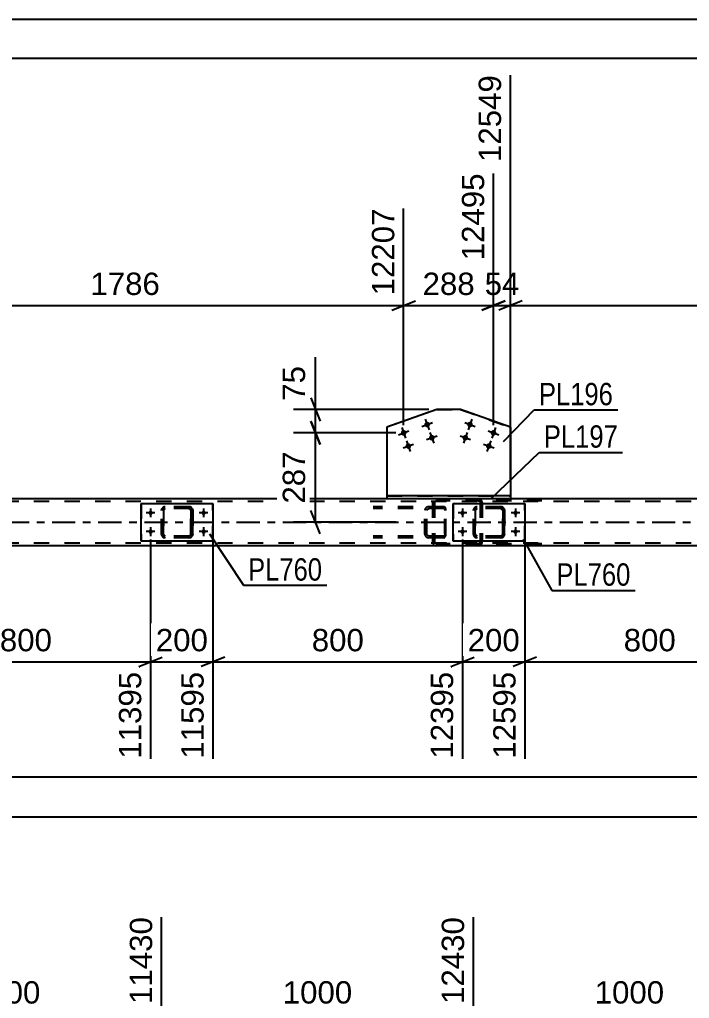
# Model space of a CAD drawing. Header units: millimetres. Extents: x -55 to 786, y -408 to 186.
# Drawn here: x 435.8 to 521.7, y 61 to 186.5 of the extents above; entities that cross this region are included whole.
import ezdxf

# ---------------------------------------------------------------- set-up
doc = ezdxf.new("R2010")
doc.units = ezdxf.units.MM
doc.linetypes.add('DXK_LINE_DOT2', pattern=[3.9198, 1.9599, -1.9599])
doc.linetypes.add('DXK_LINE_DOT3', pattern=[5.9187, 2.979, -0.9799, 0.9799, -0.9799])
doc.styles.add('Arial', font='ARIAL.TTF', dxfattribs={"height": 0.2})
doc.styles.add('Arial Narrow', font='ARIALN.TTF', dxfattribs={"height": 0.2})

# ---------------------------------------------------------------- blocks, each defined once
blk = doc.blocks.new('Unknown-318893114-1115')
at = {"color": 5, "linetype": 'Continuous'}
for p, q in [((785.92, 186.47), (-55.08, 186.47)), ((780.92, 181.47), (-50.08, 181.47))]:
    blk.add_line(p, q, dxfattribs=at)
blk = doc.blocks.new('Part-318893114-4617 - 4605')
at = {"color": 2, "linetype": 'Continuous'}
for p, q in [((451.39, 119.61), (451.39, 124.41)), ((451.39, 124.41), (451.39, 124.41)), ((451.39, 124.41), (460.59, 124.41)), ((460.59, 124.41), (460.59, 119.61)), ((451.39, 119.61), (451.39, 119.61)), ((460.59, 119.61), (451.39, 119.61))]:
    blk.add_line(p, q, dxfattribs=at)
at = {"color": 7, "linetype": 'DXK_LINE_DOT2'}
for p, q in [((451.39, 124.41), (451.39, 119.61)), ((451.39, 124.41), (451.39, 124.41)), ((460.59, 119.61), (460.59, 124.41)), ((451.39, 119.61), (451.39, 119.61))]:
    blk.add_line(p, q, dxfattribs=at)
blk = doc.blocks.new('Part-318893114-4676 - 4605')
at = {"color": 7, "linetype": 'DXK_LINE_DOT2'}
for p, q in [((453.99, 123.53), (454.03, 123.72)), ((454.03, 123.72), (453.99, 123.53)), ((453.99, 120.49), (453.99, 123.53)), ((453.99, 123.53), (453.99, 123.53)), ((453.99, 120.49), (453.99, 123.53)), ((454.23, 123.53), (454.25, 123.62)), ((454.25, 123.62), (454.23, 123.53)), ((454.23, 120.49), (454.23, 123.53)), ((454.23, 123.53), (454.23, 123.53)), ((454.23, 123.53), (454.23, 120.49)), ((454.25, 123.62), (454.3, 123.7)), ((454.3, 123.7), (454.25, 123.62)), ((454.29, 123.98), (454.47, 124.01)), ((454.47, 124.01), (454.29, 123.98)), ((454.29, 123.98), (454.29, 123.98)), ((454.3, 123.7), (454.38, 123.75)), ((454.38, 123.75), (454.3, 123.7)), ((454.38, 123.75), (454.47, 123.77)), ((454.47, 123.77), (454.38, 123.75)), ((457.51, 124.01), (454.47, 124.01)), ((457.51, 123.77), (454.47, 123.77)), ((457.51, 124.01), (457.69, 123.98)), ((457.7, 123.98), (457.51, 124.01)), ((457.51, 123.77), (457.61, 123.75)), ((457.6, 123.75), (457.51, 123.77)), ((457.6, 123.75), (457.61, 123.75)), ((457.68, 123.7), (457.6, 123.75)), ((457.61, 123.75), (457.68, 123.7)), ((457.68, 123.7), (457.74, 123.62)), ((457.73, 123.62), (457.68, 123.7)), ((457.75, 123.53), (457.73, 123.62)), ((457.74, 123.62), (457.75, 123.53)), ((457.75, 120.49), (457.75, 123.53)), ((457.75, 123.53), (457.75, 123.53)), ((457.75, 123.53), (457.75, 120.49)), ((457.95, 123.72), (457.99, 123.53)), ((457.99, 123.53), (457.96, 123.72)), ((457.99, 120.49), (457.99, 123.53)), ((457.99, 123.53), (457.99, 123.53)), ((457.99, 123.53), (457.99, 120.49)), ((453.99, 120.49), (453.99, 120.49)), ((454.03, 120.31), (453.99, 120.49)), ((453.99, 120.49), (454.03, 120.31)), ((454.23, 120.49), (454.23, 120.49)), ((454.25, 120.4), (454.23, 120.49)), ((454.23, 120.49), (454.25, 120.4)), ((454.3, 120.32), (454.25, 120.4)), ((454.25, 120.4), (454.3, 120.32)), ((454.29, 120.05), (454.29, 120.05)), ((454.47, 120.01), (454.29, 120.05)), ((454.29, 120.05), (454.47, 120.01)), ((454.38, 120.27), (454.3, 120.32)), ((454.3, 120.32), (454.38, 120.27)), ((454.47, 120.25), (454.38, 120.27)), ((454.38, 120.27), (454.47, 120.25)), ((457.51, 120.25), (454.47, 120.25)), ((457.51, 120.01), (454.47, 120.01)), ((457.61, 120.27), (457.51, 120.25)), ((457.51, 120.25), (457.6, 120.27)), ((457.69, 120.05), (457.51, 120.01)), ((457.51, 120.01), (457.7, 120.05)), ((457.6, 120.27), (457.68, 120.32)), ((457.6, 120.27), (457.61, 120.27)), ((457.68, 120.32), (457.61, 120.27)), ((457.74, 120.4), (457.68, 120.32)), ((457.68, 120.32), (457.73, 120.4)), ((457.73, 120.4), (457.75, 120.49)), ((457.75, 120.49), (457.74, 120.4)), ((457.75, 120.49), (457.75, 120.49)), ((457.99, 120.49), (457.95, 120.31)), ((457.96, 120.31), (457.99, 120.49)), ((457.99, 120.49), (457.99, 120.49))]:
    blk.add_line(p, q, dxfattribs=at)
at = {"color": 7, "linetype": 'DXK_LINE_DOT3'}
blk.add_line((456, 122.01), (455.99, 122.01), dxfattribs=at)
at = {"color": 7, "linetype": 'DXK_LINE_DOT2'}
for centre, start, end in [((454.47, 123.53), 112.5, 157.5), ((454.47, 123.53), 112.5, 157.5), ((457.51, 123.53), 22.5, 67.5), ((457.51, 123.53), 22.5, 67.5), ((454.47, 120.49), 202.5, 247.5), ((454.47, 120.49), 202.5, 247.5), ((457.51, 120.49), 292.5, 337.5), ((457.51, 120.49), 292.5, 337.5)]:
    blk.add_arc(centre, 0.48, start, end, dxfattribs=at)
blk = doc.blocks.new('Part-318893114-4629 - 4605')
at = {"color": 7, "linetype": 'DXK_LINE_DOT2'}
for p, q in [((493.98, 123.53), (494.02, 123.72)), ((493.98, 123.53), (493.99, 123.53)), ((493.98, 120.49), (493.98, 123.53)), ((494.03, 123.72), (493.99, 123.53)), ((493.99, 120.49), (493.99, 123.53)), ((494.24, 123.62), (494.22, 123.53)), ((494.23, 123.53), (494.22, 123.53)), ((494.22, 123.53), (494.22, 120.49)), ((494.23, 123.53), (494.25, 123.62)), ((494.23, 120.49), (494.23, 123.53)), ((494.29, 123.7), (494.24, 123.62)), ((494.25, 123.62), (494.3, 123.7)), ((494.28, 123.98), (494.46, 124.01)), ((494.28, 123.98), (494.29, 123.98)), ((494.47, 124.01), (494.29, 123.98)), ((494.37, 123.75), (494.29, 123.7)), ((494.3, 123.7), (494.38, 123.75)), ((494.46, 123.77), (494.37, 123.75)), ((494.38, 123.75), (494.47, 123.77)), ((497.51, 124.01), (494.46, 124.01)), ((497.51, 123.77), (494.46, 123.77)), ((497.5, 124.01), (497.69, 123.98)), ((497.6, 123.75), (497.5, 123.77)), ((497.69, 123.98), (497.51, 124.01)), ((497.51, 123.77), (497.6, 123.75)), ((497.6, 123.75), (497.6, 123.75)), ((497.6, 123.75), (497.68, 123.7)), ((497.67, 123.7), (497.6, 123.75)), ((497.73, 123.62), (497.67, 123.7)), ((497.68, 123.7), (497.73, 123.62)), ((497.73, 123.62), (497.75, 123.53)), ((497.74, 123.53), (497.73, 123.62)), ((497.75, 123.53), (497.74, 123.53)), ((497.74, 123.53), (497.74, 120.49)), ((497.75, 120.49), (497.75, 123.53)), ((497.95, 123.72), (497.98, 123.53)), ((497.99, 123.53), (497.95, 123.72)), ((497.99, 123.53), (497.98, 123.53)), ((497.98, 123.53), (497.98, 120.49)), ((497.99, 120.49), (497.99, 123.53)), ((493.99, 120.49), (493.98, 120.49)), ((494.02, 120.31), (493.98, 120.49)), ((493.99, 120.49), (494.03, 120.31)), ((494.22, 120.49), (494.23, 120.49)), ((494.22, 120.49), (494.24, 120.4)), ((494.25, 120.4), (494.23, 120.49)), ((494.24, 120.4), (494.29, 120.32)), ((494.3, 120.32), (494.25, 120.4)), ((494.28, 120.05), (494.29, 120.05)), ((494.46, 120.01), (494.28, 120.05)), ((494.29, 120.32), (494.37, 120.27)), ((494.29, 120.05), (494.47, 120.01)), ((494.38, 120.27), (494.3, 120.32)), ((494.37, 120.27), (494.46, 120.25)), ((494.47, 120.25), (494.38, 120.27)), ((497.51, 120.25), (494.46, 120.25)), ((497.51, 120.01), (494.46, 120.01)), ((497.5, 120.25), (497.6, 120.27)), ((497.69, 120.05), (497.5, 120.01)), ((497.6, 120.27), (497.51, 120.25)), ((497.51, 120.01), (497.69, 120.05)), ((497.68, 120.32), (497.6, 120.27)), ((497.6, 120.27), (497.67, 120.32)), ((497.6, 120.27), (497.6, 120.27)), ((497.67, 120.32), (497.73, 120.4)), ((497.73, 120.4), (497.68, 120.32)), ((497.75, 120.49), (497.73, 120.4)), ((497.73, 120.4), (497.74, 120.49)), ((497.74, 120.49), (497.75, 120.49)), ((497.98, 120.49), (497.95, 120.31)), ((497.95, 120.31), (497.99, 120.49)), ((497.98, 120.49), (497.99, 120.49))]:
    blk.add_line(p, q, dxfattribs=at)
at = {"color": 7, "linetype": 'DXK_LINE_DOT3'}
blk.add_line((495.99, 122.01), (495.98, 122.01), dxfattribs=at)
at = {"color": 7, "linetype": 'DXK_LINE_DOT2'}
for centre, start, end in [((494.46, 123.53), 112.5, 157.5), ((494.47, 123.53), 112.5, 157.5), ((497.5, 123.53), 22.5, 67.5), ((497.51, 123.53), 22.5, 67.5), ((494.46, 120.49), 202.5, 247.5), ((494.47, 120.49), 202.5, 247.5), ((497.5, 120.49), 292.5, 337.5), ((497.51, 120.49), 292.5, 337.5)]:
    blk.add_arc(centre, 0.48, start, end, dxfattribs=at)
blk = doc.blocks.new('Part-318893114-4926 - 4605')
at = {"color": 2, "linetype": 'Continuous'}
for p, q in [((498.73, 125.41), (482.88, 125.41)), ((482.88, 125.41), (482.88, 125.01)), ((498.73, 125.01), (482.88, 125.01)), ((498.73, 125.41), (498.73, 125.01))]:
    blk.add_line(p, q, dxfattribs=at)
blk = doc.blocks.new('Part-318893114-4748 - 4605')
at = {"color": 7, "linetype": 'DXK_LINE_DOT2'}
for p, q in [((490.19, 124.01), (481.15, 124.01)), ((490.19, 123.77), (481.15, 123.77)), ((487.81, 123.72), (487.77, 123.53)), ((487.77, 120.49), (487.77, 123.53)), ((488.02, 123.53), (488.04, 123.62)), ((488.02, 120.49), (488.02, 123.53)), ((488.04, 123.62), (488.09, 123.7)), ((488.27, 124.01), (488.08, 123.98)), ((488.09, 123.7), (488.17, 123.75)), ((488.17, 123.75), (488.27, 123.77)), ((488.74, 123.77), (488.74, 124.01)), ((490.29, 123.98), (490.19, 124.01)), ((490.19, 123.77), (490.24, 123.75)), ((490.24, 123.75), (490.29, 123.7)), ((490.38, 123.87), (490.29, 123.98)), ((490.29, 123.7), (490.32, 123.62)), ((490.32, 123.62), (490.33, 123.53)), ((490.33, 120.49), (490.33, 123.53)), ((490.44, 123.72), (490.38, 123.87)), ((490.46, 123.53), (490.44, 123.72)), ((490.46, 120.49), (490.46, 123.53)), ((490.19, 120.25), (481.15, 120.25)), ((490.19, 120.01), (481.15, 120.01)), ((487.77, 120.49), (487.81, 120.31)), ((488.04, 120.4), (488.02, 120.49)), ((488.09, 120.32), (488.04, 120.4)), ((488.08, 120.05), (488.27, 120.01)), ((488.17, 120.27), (488.09, 120.32)), ((488.27, 120.25), (488.17, 120.27)), ((488.74, 120.01), (488.74, 120.25)), ((490.24, 120.27), (490.19, 120.25)), ((490.19, 120.01), (490.29, 120.05)), ((490.29, 120.32), (490.24, 120.27)), ((490.32, 120.4), (490.29, 120.32)), ((490.29, 120.05), (490.38, 120.15)), ((490.33, 120.49), (490.32, 120.4)), ((490.38, 120.15), (490.44, 120.31)), ((490.44, 120.31), (490.46, 120.49))]:
    blk.add_line(p, q, dxfattribs=at)
for centre, start, end in [((488.26, 123.52), 111.1513, 156.1048), ((488.26, 120.51), 203.8952, 248.8487)]:
    blk.add_arc(centre, 0.492, start, end, dxfattribs=at)
blk = doc.blocks.new('Part-318893114-4762 - 4605')
at = {"color": 7, "linetype": 'DXK_LINE_DOT2'}
for p, q in [((488.77, 124.69), (488.74, 124.53)), ((488.74, 124.53), (488.74, 119.49)), ((488.77, 124.72), (488.77, 124.69)), ((488.99, 124.53), (489.01, 124.62)), ((488.99, 124.53), (488.99, 119.49)), ((489.01, 124.62), (489.07, 124.7)), ((489.25, 125.01), (489.05, 124.98)), ((489.07, 124.7), (489.15, 124.75)), ((489.15, 124.75), (489.25, 124.77)), ((502.78, 125.01), (489.25, 125.01)), ((502.78, 124.77), (489.25, 124.77)), ((494.8, 124.98), (494.61, 125.01)), ((494.61, 124.77), (494.71, 124.75)), ((494.71, 124.75), (494.79, 124.7)), ((494.79, 124.7), (494.85, 124.62)), ((494.85, 124.62), (494.86, 124.53)), ((494.86, 124.53), (494.86, 119.49)), ((495.09, 124.69), (495.08, 124.72)), ((495.12, 124.53), (495.09, 124.69)), ((495.12, 124.53), (495.12, 119.49)), ((488.74, 119.49), (488.75, 119.41)), ((488.75, 119.41), (488.77, 119.31)), ((489, 119.43), (488.99, 119.49)), ((489.01, 119.4), (489, 119.43)), ((489.07, 119.32), (489.01, 119.4)), ((489.15, 119.27), (489.07, 119.32)), ((489.25, 119.25), (489.15, 119.27)), ((502.78, 119.25), (489.25, 119.25)), ((494.71, 119.27), (494.61, 119.25)), ((494.79, 119.32), (494.71, 119.27)), ((494.85, 119.4), (494.79, 119.32)), ((494.85, 119.43), (494.86, 119.49)), ((494.85, 119.4), (494.85, 119.43)), ((495.08, 119.31), (495.1, 119.41)), ((495.1, 119.41), (495.12, 119.49)), ((489.05, 119.05), (489.25, 119.01)), ((502.78, 119.01), (489.25, 119.01)), ((494.61, 119.01), (494.8, 119.05))]:
    blk.add_line(p, q, dxfattribs=at)
for centre, start, end in [((494.63, 124.51), 24.3185, 69.2403), ((489.23, 119.51), 204.3185, 249.2403), ((494.63, 119.51), 290.7597, 335.6815)]:
    blk.add_arc(centre, 0.496, start, end, dxfattribs=at)
blk = doc.blocks.new('Bolt-318893114-4775 - 4605')
at = {"linetype": 'Continuous'}
for points in [[(493.55, 134.91), (493.63, 134.9), (493.7, 134.88), (493.76, 134.84), (493.82, 134.79), (493.86, 134.73), (493.89, 134.66), (493.91, 134.58), (493.91, 134.51), (493.89, 134.44), (493.86, 134.37), (493.82, 134.31), (493.76, 134.26), (493.7, 134.22), (493.63, 134.2), (493.55, 134.19), (493.48, 134.2), (493.4, 134.22), (493.34, 134.26), (493.28, 134.31), (493.24, 134.37), (493.21, 134.44), (493.19, 134.51), (493.19, 134.58), (493.21, 134.66), (493.24, 134.73), (493.28, 134.79), (493.34, 134.84), (493.4, 134.88), (493.48, 134.9)], [(492.95, 133.21), (493.02, 133.2), (493.1, 133.18), (493.16, 133.14), (493.22, 133.09), (493.26, 133.03), (493.29, 132.96), (493.31, 132.89), (493.31, 132.81), (493.29, 132.74), (493.26, 132.67), (493.22, 132.61), (493.16, 132.56), (493.1, 132.52), (493.02, 132.5), (492.95, 132.49), (492.87, 132.5), (492.8, 132.52), (492.74, 132.56), (492.68, 132.61), (492.64, 132.67), (492.61, 132.74), (492.59, 132.81), (492.59, 132.89), (492.61, 132.96), (492.64, 133.03), (492.68, 133.09), (492.74, 133.14), (492.8, 133.18), (492.87, 133.2)], [(496.57, 133.84), (496.64, 133.83), (496.71, 133.81), (496.78, 133.77), (496.83, 133.72), (496.88, 133.66), (496.91, 133.59), (496.92, 133.51), (496.92, 133.44), (496.91, 133.37), (496.88, 133.3), (496.83, 133.24), (496.78, 133.19), (496.71, 133.15), (496.64, 133.13), (496.57, 133.12), (496.49, 133.13), (496.42, 133.15), (496.36, 133.19), (496.3, 133.24), (496.26, 133.3), (496.22, 133.37), (496.21, 133.44), (496.21, 133.51), (496.22, 133.59), (496.26, 133.66), (496.3, 133.72), (496.36, 133.77), (496.42, 133.81), (496.49, 133.83)], [(495.97, 132.14), (496.04, 132.13), (496.11, 132.11), (496.18, 132.07), (496.23, 132.02), (496.28, 131.96), (496.31, 131.89), (496.32, 131.82), (496.32, 131.74), (496.31, 131.67), (496.28, 131.6), (496.23, 131.54), (496.18, 131.49), (496.11, 131.45), (496.04, 131.43), (495.97, 131.42), (495.89, 131.43), (495.82, 131.45), (495.75, 131.49), (495.7, 131.54), (495.65, 131.6), (495.62, 131.67), (495.61, 131.74), (495.61, 131.82), (495.62, 131.89), (495.65, 131.96), (495.7, 132.02), (495.75, 132.07), (495.82, 132.11), (495.89, 132.13)]]:
    blk.add_hatch(color=1, dxfattribs=at).paths.add_polyline_path(points)
at = {"color": 1, "linetype": 'Continuous'}
for p, q in [((492.87, 134.79), (494.23, 134.31)), ((493.79, 135.23), (493.31, 133.87)), ((492.27, 133.09), (493.63, 132.61)), ((493.19, 133.53), (492.71, 132.17)), ((495.89, 133.72), (497.25, 133.24)), ((496.81, 134.16), (496.33, 132.8)), ((495.29, 132.02), (496.64, 131.54)), ((496.21, 132.46), (495.72, 131.1))]:
    blk.add_line(p, q, dxfattribs=at)
blk = doc.blocks.new('Bolt-318893114-4776 - 4605')
at = {"linetype": 'Continuous'}
for points in [[(492.31, 123.21), (492.32, 123.27), (492.33, 123.33), (492.36, 123.38), (492.4, 123.42), (492.45, 123.46), (492.5, 123.48), (492.56, 123.49), (492.62, 123.49), (492.68, 123.48), (492.73, 123.46), (492.78, 123.42), (492.82, 123.38), (492.84, 123.33), (492.86, 123.27), (492.87, 123.21), (492.86, 123.15), (492.84, 123.1), (492.82, 123.05), (492.78, 123), (492.73, 122.97), (492.68, 122.95), (492.62, 122.93), (492.56, 122.93), (492.5, 122.95), (492.45, 122.97), (492.4, 123), (492.36, 123.05), (492.33, 123.1), (492.32, 123.15)], [(499.11, 123.21), (499.12, 123.27), (499.13, 123.33), (499.16, 123.38), (499.2, 123.42), (499.25, 123.46), (499.3, 123.48), (499.36, 123.49), (499.42, 123.49), (499.48, 123.48), (499.53, 123.46), (499.58, 123.42), (499.62, 123.38), (499.64, 123.33), (499.66, 123.27), (499.67, 123.21), (499.66, 123.15), (499.64, 123.1), (499.62, 123.05), (499.58, 123), (499.53, 122.97), (499.48, 122.95), (499.42, 122.93), (499.36, 122.93), (499.3, 122.95), (499.25, 122.97), (499.2, 123), (499.16, 123.05), (499.13, 123.1), (499.12, 123.15)], [(492.31, 120.81), (492.32, 120.87), (492.33, 120.93), (492.36, 120.98), (492.4, 121.02), (492.45, 121.06), (492.5, 121.08), (492.56, 121.09), (492.62, 121.09), (492.68, 121.08), (492.73, 121.06), (492.78, 121.02), (492.82, 120.98), (492.84, 120.93), (492.86, 120.87), (492.87, 120.81), (492.86, 120.75), (492.84, 120.7), (492.82, 120.65), (492.78, 120.6), (492.73, 120.57), (492.68, 120.55), (492.62, 120.53), (492.56, 120.53), (492.5, 120.55), (492.45, 120.57), (492.4, 120.6), (492.36, 120.65), (492.33, 120.7), (492.32, 120.75)], [(499.11, 120.81), (499.12, 120.87), (499.13, 120.93), (499.16, 120.98), (499.2, 121.02), (499.25, 121.06), (499.3, 121.08), (499.36, 121.09), (499.42, 121.09), (499.48, 121.08), (499.53, 121.06), (499.58, 121.02), (499.62, 120.98), (499.64, 120.93), (499.66, 120.87), (499.67, 120.81), (499.66, 120.75), (499.64, 120.7), (499.62, 120.65), (499.58, 120.6), (499.53, 120.57), (499.48, 120.55), (499.42, 120.53), (499.36, 120.53), (499.3, 120.55), (499.25, 120.57), (499.2, 120.6), (499.16, 120.65), (499.13, 120.7), (499.12, 120.75)]]:
    blk.add_hatch(color=1, dxfattribs=at).paths.add_polyline_path(points)
at = {"color": 1, "linetype": 'Continuous'}
for p, q in [((493.15, 123.21), (492.03, 123.21)), ((492.59, 123.77), (492.59, 122.65)), ((499.95, 123.21), (498.83, 123.21)), ((499.39, 123.77), (499.39, 122.65)), ((493.15, 120.81), (492.03, 120.81)), ((492.59, 121.37), (492.59, 120.25)), ((499.95, 120.81), (498.83, 120.81)), ((499.39, 121.37), (499.39, 120.25))]:
    blk.add_line(p, q, dxfattribs=at)
blk = doc.blocks.new('Bolt-318893114-4777 - 4605')
at = {"linetype": 'Continuous'}
for points in [[(488.28, 134.27), (488.22, 134.23), (488.15, 134.2), (488.08, 134.19), (488, 134.19), (487.93, 134.21), (487.86, 134.25), (487.8, 134.29), (487.76, 134.35), (487.72, 134.42), (487.7, 134.49), (487.7, 134.57), (487.71, 134.64), (487.74, 134.71), (487.78, 134.77), (487.83, 134.83), (487.89, 134.87), (487.96, 134.89), (488.04, 134.91), (488.11, 134.9), (488.19, 134.88), (488.25, 134.85), (488.31, 134.8), (488.36, 134.74), (488.39, 134.68), (488.41, 134.6), (488.42, 134.53), (488.41, 134.45), (488.38, 134.38), (488.34, 134.32)], [(485.27, 133.2), (485.21, 133.16), (485.13, 133.13), (485.06, 133.12), (484.99, 133.12), (484.91, 133.14), (484.85, 133.18), (484.79, 133.22), (484.74, 133.28), (484.71, 133.35), (484.69, 133.42), (484.68, 133.5), (484.69, 133.57), (484.72, 133.64), (484.76, 133.7), (484.81, 133.76), (484.88, 133.8), (484.95, 133.83), (485.02, 133.84), (485.1, 133.83), (485.17, 133.81), (485.24, 133.78), (485.3, 133.73), (485.34, 133.67), (485.38, 133.61), (485.4, 133.53), (485.4, 133.46), (485.39, 133.38), (485.36, 133.31), (485.32, 133.25)], [(488.89, 132.57), (488.82, 132.53), (488.75, 132.5), (488.68, 132.49), (488.6, 132.5), (488.53, 132.51), (488.46, 132.55), (488.4, 132.6), (488.36, 132.65), (488.32, 132.72), (488.3, 132.79), (488.3, 132.87), (488.31, 132.94), (488.34, 133.01), (488.38, 133.08), (488.43, 133.13), (488.5, 133.17), (488.57, 133.2), (488.64, 133.21), (488.71, 133.21), (488.79, 133.19), (488.85, 133.15), (488.91, 133.11), (488.96, 133.05), (488.99, 132.98), (489.01, 132.91), (489.02, 132.83), (489.01, 132.76), (488.98, 132.69), (488.94, 132.62)], [(485.87, 131.5), (485.81, 131.46), (485.74, 131.43), (485.66, 131.42), (485.59, 131.43), (485.51, 131.44), (485.45, 131.48), (485.39, 131.53), (485.34, 131.58), (485.31, 131.65), (485.29, 131.72), (485.28, 131.8), (485.3, 131.87), (485.32, 131.94), (485.36, 132.01), (485.42, 132.06), (485.48, 132.1), (485.55, 132.13), (485.62, 132.14), (485.7, 132.14), (485.77, 132.12), (485.84, 132.08), (485.9, 132.04), (485.94, 131.98), (485.98, 131.91), (486, 131.84), (486, 131.76), (485.99, 131.69), (485.96, 131.62), (485.92, 131.55)]]:
    blk.add_hatch(color=1, dxfattribs=at).paths.add_polyline_path(points)
at = {"color": 1, "linetype": 'Continuous'}
for p, q in [((487.38, 134.31), (488.74, 134.79)), ((487.82, 135.23), (488.3, 133.87)), ((484.36, 133.24), (485.72, 133.72)), ((484.8, 134.16), (485.28, 132.8)), ((487.98, 132.61), (489.34, 133.09)), ((488.42, 133.53), (488.9, 132.17)), ((484.96, 131.54), (486.32, 132.02)), ((485.4, 132.46), (485.88, 131.1))]:
    blk.add_line(p, q, dxfattribs=at)
blk = doc.blocks.new('Part-318893114-4782 - 4605')
at = {"color": 2, "linetype": 'Continuous'}
for p, q in [((491.39, 119.61), (491.39, 124.41)), ((491.39, 124.41), (491.39, 124.41)), ((491.39, 124.41), (500.59, 124.41)), ((500.59, 124.41), (500.59, 119.61)), ((491.39, 119.61), (491.39, 119.61)), ((500.59, 119.61), (491.39, 119.61))]:
    blk.add_line(p, q, dxfattribs=at)
at = {"color": 7, "linetype": 'DXK_LINE_DOT2'}
for p, q in [((491.39, 124.41), (491.39, 119.61)), ((491.39, 124.41), (491.39, 124.41)), ((500.59, 119.61), (500.59, 124.41)), ((491.39, 119.61), (491.39, 119.61))]:
    blk.add_line(p, q, dxfattribs=at)
blk = doc.blocks.new('Bolt-318893114-4805 - 4605')
at = {"linetype": 'Continuous'}
for points in [[(452.31, 123.21), (452.32, 123.27), (452.34, 123.33), (452.37, 123.38), (452.41, 123.42), (452.45, 123.46), (452.51, 123.48), (452.57, 123.49), (452.62, 123.49), (452.68, 123.48), (452.73, 123.46), (452.78, 123.42), (452.82, 123.38), (452.85, 123.33), (452.87, 123.27), (452.87, 123.21), (452.87, 123.15), (452.85, 123.1), (452.82, 123.05), (452.78, 123), (452.73, 122.97), (452.68, 122.95), (452.62, 122.93), (452.57, 122.93), (452.51, 122.95), (452.45, 122.97), (452.41, 123), (452.37, 123.05), (452.34, 123.1), (452.32, 123.15)], [(459.11, 123.21), (459.12, 123.27), (459.14, 123.33), (459.17, 123.38), (459.21, 123.42), (459.25, 123.46), (459.31, 123.48), (459.37, 123.49), (459.42, 123.49), (459.48, 123.48), (459.53, 123.46), (459.58, 123.42), (459.62, 123.38), (459.65, 123.33), (459.67, 123.27), (459.67, 123.21), (459.67, 123.15), (459.65, 123.1), (459.62, 123.05), (459.58, 123), (459.53, 122.97), (459.48, 122.95), (459.42, 122.93), (459.37, 122.93), (459.31, 122.95), (459.25, 122.97), (459.21, 123), (459.17, 123.05), (459.14, 123.1), (459.12, 123.15)], [(452.31, 120.81), (452.32, 120.87), (452.34, 120.93), (452.37, 120.98), (452.41, 121.02), (452.45, 121.06), (452.51, 121.08), (452.57, 121.09), (452.62, 121.09), (452.68, 121.08), (452.73, 121.06), (452.78, 121.02), (452.82, 120.98), (452.85, 120.93), (452.87, 120.87), (452.87, 120.81), (452.87, 120.75), (452.85, 120.7), (452.82, 120.65), (452.78, 120.6), (452.73, 120.57), (452.68, 120.55), (452.62, 120.53), (452.57, 120.53), (452.51, 120.55), (452.45, 120.57), (452.41, 120.6), (452.37, 120.65), (452.34, 120.7), (452.32, 120.75)], [(459.11, 120.81), (459.12, 120.87), (459.14, 120.93), (459.17, 120.98), (459.21, 121.02), (459.25, 121.06), (459.31, 121.08), (459.37, 121.09), (459.42, 121.09), (459.48, 121.08), (459.53, 121.06), (459.58, 121.02), (459.62, 120.98), (459.65, 120.93), (459.67, 120.87), (459.67, 120.81), (459.67, 120.75), (459.65, 120.7), (459.62, 120.65), (459.58, 120.6), (459.53, 120.57), (459.48, 120.55), (459.42, 120.53), (459.37, 120.53), (459.31, 120.55), (459.25, 120.57), (459.21, 120.6), (459.17, 120.65), (459.14, 120.7), (459.12, 120.75)]]:
    blk.add_hatch(color=1, dxfattribs=at).paths.add_polyline_path(points)
at = {"color": 1, "linetype": 'Continuous'}
for p, q in [((453.15, 123.21), (452.03, 123.21)), ((452.59, 123.77), (452.59, 122.65)), ((459.95, 123.21), (458.83, 123.21)), ((459.39, 123.77), (459.39, 122.65)), ((453.15, 120.81), (452.03, 120.81)), ((452.59, 121.37), (452.59, 120.25)), ((459.95, 120.81), (458.83, 120.81)), ((459.39, 121.37), (459.39, 120.25))]:
    blk.add_line(p, q, dxfattribs=at)
blk = doc.blocks.new('Part-318893114-4844 - 4605')
at = {"color": 7, "linetype": 'DXK_LINE_DOT2'}
for p, q in [((702.22, 124.69), (43.4, 124.69)), ((498.73, 125.01), (482.88, 125.01)), ((702.22, 119.33), (43.4, 119.33))]:
    blk.add_line(p, q, dxfattribs=at)
at = {"color": 2, "linetype": 'Continuous'}
for p, q in [((482.88, 125.01), (413.6, 125.01)), ((567.13, 125.01), (498.73, 125.01)), ((698.22, 119.01), (43.4, 119.01))]:
    blk.add_line(p, q, dxfattribs=at)
at = {"color": 7, "linetype": 'DXK_LINE_DOT3'}
blk.add_line((43.4, 122.01), (702.22, 122.01), dxfattribs=at)
blk = doc.blocks.new('Part-318893114-4931 - 4605')
at = {"color": 2, "linetype": 'Continuous'}
for p, q in [((489.29, 136.47), (482.88, 134.2)), ((492.32, 136.47), (489.29, 136.47)), ((489.29, 136.47), (489.29, 136.47)), ((498.73, 134.2), (492.32, 136.47)), ((492.32, 136.47), (492.32, 136.47)), ((482.88, 134.2), (482.88, 125.41)), ((498.73, 134.2), (498.73, 125.41))]:
    blk.add_line(p, q, dxfattribs=at)
at = {"color": 7, "linetype": 'DXK_LINE_DOT2'}
for p, q in [((489.29, 136.47), (482.88, 134.2)), ((489.29, 136.47), (492.32, 136.47)), ((492.32, 136.47), (498.73, 134.2)), ((482.88, 125.41), (498.73, 125.41)), ((482.88, 125.41), (498.73, 125.41))]:
    blk.add_line(p, q, dxfattribs=at)
blk = doc.blocks.new('StraightDimension-318893114-4480 - 2647')
at = {"color": 7, "linetype": 'Continuous'}
for p, q in [((493.99, 15.44), (493.99, 71.37)), ((533.99, 15.44), (533.99, 71.37)), ((495.49, 59.55), (492.49, 58.35)), ((532.49, 58.35), (535.49, 59.55)), ((493.99, 58.95), (533.99, 58.95))]:
    blk.add_line(p, q, dxfattribs=at)
at = {"color": 0}
blk.add_wipeout([(519.04, 59.7), (519.04, 63.9), (508.94, 63.9), (508.94, 59.7)], dxfattribs=at)
at = {"color": 3, "style": 'Arial'}
blk.add_text('1000', height=2.865, dxfattribs=at).set_placement((509.54, 60.3))
at = {"color": 0, "linetype": 'Continuous'}
blk.add_wipeout([(533.39, 71.97), (529.19, 71.97), (529.19, 59.65), (533.39, 59.65)], dxfattribs=at)
at = {"color": 3, "linetype": 'Continuous', "style": 'Arial'}
blk.add_text('13430', height=2.865, rotation=90.0002, dxfattribs=at).set_placement((532.79, 60.25))
blk = doc.blocks.new('StraightDimension-318893114-4460 - 2647')
at = {"color": 7, "linetype": 'Continuous'}
for p, q in [((413.99, 15.44), (413.99, 71.37)), ((453.99, 15.44), (453.99, 71.37)), ((415.49, 59.55), (412.49, 58.35)), ((452.49, 58.35), (455.49, 59.55)), ((413.99, 58.95), (453.99, 58.95))]:
    blk.add_line(p, q, dxfattribs=at)
at = {"color": 0}
blk.add_wipeout([(439.04, 59.7), (439.04, 63.9), (428.95, 63.9), (428.95, 59.7)], dxfattribs=at)
at = {"color": 3, "style": 'Arial'}
blk.add_text('1000', height=2.865, dxfattribs=at).set_placement((429.55, 60.3))
at = {"color": 0, "linetype": 'Continuous'}
blk.add_wipeout([(453.39, 71.97), (449.19, 71.97), (449.19, 59.65), (453.39, 59.65)], dxfattribs=at)
at = {"color": 3, "linetype": 'Continuous', "style": 'Arial'}
blk.add_text('11430', height=2.865, rotation=90.0002, dxfattribs=at).set_placement((452.79, 60.25))
blk = doc.blocks.new('StraightDimension-318893114-4470 - 2647')
at = {"color": 7, "linetype": 'Continuous'}
for p, q in [((453.99, 15.44), (453.99, 71.37)), ((493.99, 15.44), (493.99, 71.37)), ((455.49, 59.55), (452.49, 58.35)), ((492.49, 58.35), (495.49, 59.55)), ((453.99, 58.95), (493.99, 58.95))]:
    blk.add_line(p, q, dxfattribs=at)
at = {"color": 0}
blk.add_wipeout([(479.04, 59.7), (479.04, 63.9), (468.94, 63.9), (468.94, 59.7)], dxfattribs=at)
at = {"color": 3, "style": 'Arial'}
blk.add_text('1000', height=2.865, dxfattribs=at).set_placement((469.54, 60.3))
at = {"color": 0, "linetype": 'Continuous'}
blk.add_wipeout([(493.39, 71.97), (489.19, 71.97), (489.19, 59.65), (493.39, 59.65)], dxfattribs=at)
at = {"color": 3, "linetype": 'Continuous', "style": 'Arial'}
blk.add_text('12430', height=2.865, rotation=90.0002, dxfattribs=at).set_placement((492.79, 60.25))
blk = doc.blocks.new('StraightDimension-318893114-5790 - 4605')
at = {"color": 7, "linetype": 'Continuous'}
for p, q in [((413.6, 128.04), (413.6, 179.33)), ((485.04, 134.48), (485.04, 162.23)), ((415.1, 150.41), (412.1, 149.21)), ((413.6, 149.81), (485.04, 149.81)), ((483.54, 149.21), (486.54, 150.41))]:
    blk.add_line(p, q, dxfattribs=at)
at = {"color": 0}
blk.add_wipeout([(454.37, 150.56), (454.37, 154.76), (444.27, 154.76), (444.27, 150.56)], dxfattribs=at)
at = {"color": 3, "style": 'Arial'}
blk.add_text('1786', height=2.865, dxfattribs=at).set_placement((444.87, 151.16))
at = {"color": 0, "linetype": 'Continuous'}
blk.add_wipeout([(484.44, 162.83), (480.24, 162.83), (480.24, 150.51), (484.44, 150.51)], dxfattribs=at)
at = {"color": 3, "linetype": 'Continuous', "style": 'Arial'}
blk.add_text('12207', height=2.865, rotation=90.0002, dxfattribs=at).set_placement((483.84, 151.11))
blk = doc.blocks.new('StraightDimension-318893114-5448 - 4605')
at = {"color": 7, "linetype": 'Continuous'}
blk.add_line((10.68, 84.26), (703.02, 84.26), dxfattribs=at)
blk = doc.blocks.new('StraightDimension-318893114-5861 - 4605')
at = {"color": 7, "linetype": 'Continuous'}
for p, q in [((498.73, 127.38), (498.73, 179.33)), ((496.57, 134.48), (496.57, 166.73)), ((495.07, 149.21), (498.07, 150.41)), ((496.57, 149.81), (498.73, 149.81)), ((500.23, 150.41), (497.23, 149.21))]:
    blk.add_line(p, q, dxfattribs=at)
at = {"color": 0, "linetype": 'Continuous'}
blk.add_wipeout([(498.13, 179.93), (493.93, 179.93), (493.93, 167.61), (498.13, 167.61)], dxfattribs=at)
at = {"color": 0}
blk.add_wipeout([(500.47, 150.56), (500.47, 154.76), (494.83, 154.76), (494.83, 150.56)], dxfattribs=at)
at = {"color": 3, "linetype": 'Continuous', "style": 'Arial'}
blk.add_text('12549', height=2.865, rotation=90.0002, dxfattribs=at).set_placement((497.53, 168.21))
at = {"color": 3, "style": 'Arial'}
blk.add_text('54', height=2.865, dxfattribs=at).set_placement((495.43, 151.16))
blk = doc.blocks.new('StraightDimension-318893114-5852 - 4605')
at = {"color": 7, "linetype": 'Continuous'}
for p, q in [((498.73, 127.38), (498.73, 179.33)), ((569.3, 136.96), (569.3, 162.23)), ((500.23, 150.41), (497.23, 149.21)), ((498.73, 149.81), (569.3, 149.81)), ((567.8, 149.21), (570.8, 150.41))]:
    blk.add_line(p, q, dxfattribs=at)
at = {"color": 0}
blk.add_wipeout([(539.06, 150.56), (539.06, 154.76), (528.97, 154.76), (528.97, 150.56)], dxfattribs=at)
at = {"color": 3, "style": 'Arial'}
blk.add_text('1764', height=2.865, dxfattribs=at).set_placement((529.57, 151.16))
at = {"color": 0, "linetype": 'Continuous'}
blk.add_wipeout([(568.7, 162.83), (564.5, 162.83), (564.5, 150.51), (568.7, 150.51)], dxfattribs=at)
at = {"color": 3, "linetype": 'Continuous', "style": 'Arial'}
blk.add_text('14313', height=2.865, rotation=90.0002, dxfattribs=at).set_placement((568.1, 151.11))
blk = doc.blocks.new('StraightDimension-318893114-5799 - 4605')
at = {"color": 7, "linetype": 'Continuous'}
for p, q in [((496.57, 134.48), (496.57, 166.73)), ((485.04, 134.48), (485.04, 162.23)), ((483.54, 149.21), (486.54, 150.41)), ((485.04, 149.81), (496.57, 149.81)), ((498.07, 150.41), (495.07, 149.21))]:
    blk.add_line(p, q, dxfattribs=at)
at = {"color": 0}
blk.add_wipeout([(494.74, 150.56), (494.74, 154.76), (486.87, 154.76), (486.87, 150.56)], dxfattribs=at)
at = {"color": 3, "style": 'Arial'}
blk.add_text('288', height=2.865, dxfattribs=at).set_placement((487.47, 151.16))
at = {"color": 0, "linetype": 'Continuous'}
blk.add_wipeout([(495.97, 167.33), (491.77, 167.33), (491.77, 155.01), (495.97, 155.01)], dxfattribs=at)
at = {"color": 3, "linetype": 'Continuous', "style": 'Arial'}
blk.add_text('12495', height=2.865, rotation=90.0002, dxfattribs=at).set_placement((495.37, 155.61))
blk = doc.blocks.new('StraightDimension-318893114-5362 - 4605')
at = {"color": 7, "linetype": 'Continuous'}
for p, q in [((473.75, 136.47), (473.75, 143.17)), ((473.75, 136.47), (473.75, 143.17)), ((473.15, 137.97), (474.35, 134.97)), ((488.29, 136.47), (470.9, 136.47)), ((473.75, 133.48), (473.75, 136.47)), ((474.35, 131.98), (473.15, 134.98)), ((484.04, 133.48), (470.9, 133.48))]:
    blk.add_line(p, q, dxfattribs=at)
at = {"color": 0}
blk.add_wipeout([(473, 142.64), (468.8, 142.64), (468.8, 136.99), (473, 136.99)], dxfattribs=at)
at = {"color": 3, "style": 'Arial'}
blk.add_text('75', height=2.865, rotation=90.0002, dxfattribs=at).set_placement((472.4, 137.59))
blk = doc.blocks.new('StraightDimension-318893114-5166 - 4605')
at = {"color": 7, "linetype": 'Continuous'}
for p, q in [((420.59, 119.81), (420.59, 91.7)), ((452.59, 119.81), (452.59, 91.7)), ((422.09, 104.72), (419.09, 103.52)), ((451.09, 103.52), (454.09, 104.72)), ((420.59, 104.12), (452.59, 104.12))]:
    blk.add_line(p, q, dxfattribs=at)
at = {"color": 0}
blk.add_wipeout([(440.53, 104.87), (440.53, 109.07), (432.66, 109.07), (432.66, 104.87)], dxfattribs=at)
at = {"color": 3, "style": 'Arial'}
blk.add_text('800', height=2.865, dxfattribs=at).set_placement((433.26, 105.47))
at = {"color": 0, "linetype": 'Continuous'}
blk.add_wipeout([(451.99, 103.42), (447.79, 103.42), (447.79, 91.1), (451.99, 91.1)], dxfattribs=at)
at = {"color": 3, "linetype": 'Continuous', "style": 'Arial'}
blk.add_text('11395', height=2.865, rotation=90.0002, dxfattribs=at).set_placement((451.39, 91.7))
blk = doc.blocks.new('StraightDimension-318893114-5175 - 4605')
at = {"color": 7, "linetype": 'Continuous'}
for p, q in [((452.59, 119.81), (452.59, 91.7)), ((460.59, 119.81), (460.59, 91.7)), ((451.09, 103.52), (454.09, 104.72)), ((462.09, 104.72), (459.09, 103.52)), ((452.59, 104.12), (460.59, 104.12))]:
    blk.add_line(p, q, dxfattribs=at)
at = {"color": 0}
blk.add_wipeout([(460.53, 104.87), (460.53, 109.07), (452.66, 109.07), (452.66, 104.87)], dxfattribs=at)
at = {"color": 0, "linetype": 'Continuous'}
blk.add_wipeout([(459.99, 103.42), (455.79, 103.42), (455.79, 91.1), (459.99, 91.1)], dxfattribs=at)
at = {"color": 3, "style": 'Arial'}
blk.add_text('200', height=2.865, dxfattribs=at).set_placement((453.26, 105.47))
at = {"color": 3, "linetype": 'Continuous', "style": 'Arial'}
blk.add_text('11595', height=2.865, rotation=90.0002, dxfattribs=at).set_placement((459.39, 91.7))
blk = doc.blocks.new('StraightDimension-318893114-5184 - 4605')
at = {"color": 7, "linetype": 'Continuous'}
for p, q in [((460.59, 119.81), (460.59, 91.7)), ((492.59, 119.81), (492.59, 91.7)), ((462.09, 104.72), (459.09, 103.52)), ((491.09, 103.52), (494.09, 104.72)), ((460.59, 104.12), (492.59, 104.12))]:
    blk.add_line(p, q, dxfattribs=at)
at = {"color": 0}
blk.add_wipeout([(480.53, 104.87), (480.53, 109.07), (472.66, 109.07), (472.66, 104.87)], dxfattribs=at)
at = {"color": 3, "style": 'Arial'}
blk.add_text('800', height=2.865, dxfattribs=at).set_placement((473.26, 105.47))
at = {"color": 0, "linetype": 'Continuous'}
blk.add_wipeout([(491.99, 103.42), (487.79, 103.42), (487.79, 91.1), (491.99, 91.1)], dxfattribs=at)
at = {"color": 3, "linetype": 'Continuous', "style": 'Arial'}
blk.add_text('12395', height=2.865, rotation=90.0002, dxfattribs=at).set_placement((491.39, 91.7))
blk = doc.blocks.new('StraightDimension-318893114-5193 - 4605')
at = {"color": 7, "linetype": 'Continuous'}
for p, q in [((492.59, 119.81), (492.59, 91.7)), ((500.59, 120.14), (500.59, 91.7)), ((491.09, 103.52), (494.09, 104.72)), ((502.09, 104.72), (499.09, 103.52)), ((492.59, 104.12), (500.59, 104.12))]:
    blk.add_line(p, q, dxfattribs=at)
at = {"color": 0}
blk.add_wipeout([(500.52, 104.87), (500.52, 109.07), (492.65, 109.07), (492.65, 104.87)], dxfattribs=at)
at = {"color": 0, "linetype": 'Continuous'}
blk.add_wipeout([(499.99, 103.42), (495.79, 103.42), (495.79, 91.1), (499.99, 91.1)], dxfattribs=at)
at = {"color": 3, "style": 'Arial'}
blk.add_text('200', height=2.865, dxfattribs=at).set_placement((493.25, 105.47))
at = {"color": 3, "linetype": 'Continuous', "style": 'Arial'}
blk.add_text('12595', height=2.865, rotation=90.0002, dxfattribs=at).set_placement((499.39, 91.7))
blk = doc.blocks.new('StraightDimension-318893114-5202 - 4605')
at = {"color": 7, "linetype": 'Continuous'}
for p, q in [((500.59, 120.14), (500.59, 91.7)), ((532.59, 119.81), (532.59, 91.7)), ((502.09, 104.72), (499.09, 103.52)), ((531.09, 103.52), (534.09, 104.72)), ((500.59, 104.12), (532.59, 104.12))]:
    blk.add_line(p, q, dxfattribs=at)
at = {"color": 0}
blk.add_wipeout([(520.53, 104.87), (520.53, 109.07), (512.66, 109.07), (512.66, 104.87)], dxfattribs=at)
at = {"color": 3, "style": 'Arial'}
blk.add_text('800', height=2.865, dxfattribs=at).set_placement((513.26, 105.47))
at = {"color": 0, "linetype": 'Continuous'}
blk.add_wipeout([(531.99, 103.42), (527.79, 103.42), (527.79, 91.1), (531.99, 91.1)], dxfattribs=at)
at = {"color": 3, "linetype": 'Continuous', "style": 'Arial'}
blk.add_text('13395', height=2.865, rotation=90.0002, dxfattribs=at).set_placement((531.39, 91.7))
blk = doc.blocks.new('StraightDimension-318893114-5346 - 4605')
at = {"color": 7, "linetype": 'Continuous'}
for p, q in [((473.15, 134.98), (474.35, 131.98)), ((484.04, 133.48), (470.9, 133.48)), ((473.75, 122.01), (473.75, 133.48)), ((474.35, 120.51), (473.15, 123.51)), ((484.04, 122.01), (470.9, 122.01))]:
    blk.add_line(p, q, dxfattribs=at)
at = {"color": 0}
blk.add_wipeout([(473, 131.68), (468.8, 131.68), (468.8, 123.81), (473, 123.81)], dxfattribs=at)
at = {"color": 3, "style": 'Arial'}
blk.add_text('287', height=2.865, rotation=90.0002, dxfattribs=at).set_placement((472.4, 124.41))
blk = doc.blocks.new('StraightDimension-318893114-5502 - 4605')
at = {"color": 7, "linetype": 'Continuous'}
blk.add_line((11.48, 89.37), (702.22, 89.37), dxfattribs=at)
blk = doc.blocks.new('Mark-318893114-4922 - 4605')
at = {"color": 0}
blk.add_wipeout([(512.52, 131.58), (512.52, 134.58), (503.02, 134.58), (503.02, 131.58)], dxfattribs=at)
blk.add_wipeout([(512.52, 131.58), (512.52, 134.58), (503.02, 134.58), (503.02, 131.58)], dxfattribs=at)
at = {"color": 30, "linetype": 'Continuous'}
for p, q in [((496.23, 125.01), (502.42, 130.98)), ((502.42, 130.98), (513.12, 130.98))]:
    blk.add_line(p, q, dxfattribs=at)
at = {"color": 3, "style": 'Arial Narrow'}
blk.add_text('PL197', height=2.863, dxfattribs=at).set_placement((503.02, 131.58))
blk = doc.blocks.new('Mark-318893114-4613 - 4605')
at = {"color": 0}
blk.add_wipeout([(474.6, 114.53), (474.6, 117.53), (465.09, 117.53), (465.09, 114.53)], dxfattribs=at)
blk.add_wipeout([(474.6, 114.53), (474.6, 117.53), (465.09, 117.53), (465.09, 114.53)], dxfattribs=at)
at = {"color": 30, "linetype": 'Continuous'}
for p, q in [((460.14, 120.52), (464.49, 113.93)), ((464.49, 113.93), (475.2, 113.93))]:
    blk.add_line(p, q, dxfattribs=at)
at = {"color": 3, "style": 'Arial Narrow'}
blk.add_text('PL760', height=2.863, dxfattribs=at).set_placement((465.09, 114.53))
blk = doc.blocks.new('Mark-318893114-4778 - 4605')
at = {"color": 0}
blk.add_wipeout([(514.13, 113.88), (514.13, 116.88), (504.63, 116.88), (504.63, 113.88)], dxfattribs=at)
blk.add_wipeout([(514.13, 113.88), (514.13, 116.88), (504.63, 116.88), (504.63, 113.88)], dxfattribs=at)
at = {"color": 30, "linetype": 'Continuous'}
for p, q in [((500.36, 119.83), (504.03, 113.28)), ((504.03, 113.28), (514.73, 113.28))]:
    blk.add_line(p, q, dxfattribs=at)
at = {"color": 3, "style": 'Arial Narrow'}
blk.add_text('PL760', height=2.863, dxfattribs=at).set_placement((504.63, 113.88))
blk = doc.blocks.new('Mark-318893114-4927 - 4605')
at = {"color": 0}
blk.add_wipeout([(511.9, 137.02), (511.9, 140.02), (502.39, 140.02), (502.39, 137.02)], dxfattribs=at)
blk.add_wipeout([(511.9, 137.02), (511.9, 140.02), (502.39, 140.02), (502.39, 137.02)], dxfattribs=at)
at = {"color": 30, "linetype": 'Continuous'}
for p, q in [((497.86, 132.37), (501.79, 136.42)), ((501.79, 136.42), (512.5, 136.42))]:
    blk.add_line(p, q, dxfattribs=at)
at = {"color": 3, "style": 'Arial Narrow'}
blk.add_text('PL196', height=2.863, dxfattribs=at).set_placement((502.39, 137.02))

msp = doc.modelspace()

# ---------------------------------------------------------------- block references
for name in ['Unknown-318893114-1115', 'Part-318893114-4931 - 4605', 'Bolt-318893114-4777 - 4605', 'Bolt-318893114-4775 - 4605', 'Part-318893114-4844 - 4605', 'Part-318893114-4617 - 4605', 'Part-318893114-4926 - 4605', 'Part-318893114-4762 - 4605', 'Part-318893114-4782 - 4605', 'Bolt-318893114-4805 - 4605', 'Part-318893114-4676 - 4605', 'Part-318893114-4748 - 4605', 'Bolt-318893114-4776 - 4605', 'Part-318893114-4629 - 4605']:
    msp.add_blockref(name, (0, 0))

# ---------------------------------------------------------------- next in the draw order: block references
for name in ['StraightDimension-318893114-5861 - 4605', 'StraightDimension-318893114-5790 - 4605', 'StraightDimension-318893114-5448 - 4605', 'StraightDimension-318893114-4460 - 2647', 'StraightDimension-318893114-4480 - 2647']:
    msp.add_blockref(name, (0, 0))

# ---------------------------------------------------------------- next in the draw order: block references
for name in ['StraightDimension-318893114-5852 - 4605', 'StraightDimension-318893114-5166 - 4605', 'StraightDimension-318893114-4470 - 2647']:
    msp.add_blockref(name, (0, 0))

# ---------------------------------------------------------------- next in the draw order: block references
for name in ['StraightDimension-318893114-5799 - 4605', 'StraightDimension-318893114-5175 - 4605']:
    msp.add_blockref(name, (0, 0))

# ---------------------------------------------------------------- next in the draw order: block references
for name in ['StraightDimension-318893114-5362 - 4605', 'Mark-318893114-4922 - 4605', 'StraightDimension-318893114-5184 - 4605']:
    msp.add_blockref(name, (0, 0))

# ---------------------------------------------------------------- next in the draw order: block references
for name in ['Mark-318893114-4927 - 4605', 'StraightDimension-318893114-5346 - 4605', 'StraightDimension-318893114-5193 - 4605']:
    msp.add_blockref(name, (0, 0))

# ---------------------------------------------------------------- next in the draw order: block references
msp.add_blockref('StraightDimension-318893114-5202 - 4605', (0, 0))

# ---------------------------------------------------------------- next in the draw order: block references
msp.add_blockref('StraightDimension-318893114-5502 - 4605', (0, 0))

# ---------------------------------------------------------------- next in the draw order: block references
for name in ['Mark-318893114-4613 - 4605', 'Mark-318893114-4778 - 4605']:
    msp.add_blockref(name, (0, 0))

doc.saveas('drawing.dxf')
